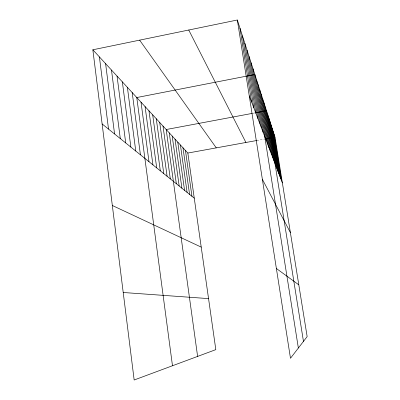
<?xml version="1.0" encoding="UTF-8"?>
<svg xmlns="http://www.w3.org/2000/svg" width="400" height="400" viewBox="0 0 400 400"><rect width="100%" height="100%" fill="white"/><g stroke="black" fill="none" stroke-linecap="round" stroke-linejoin="round"><path stroke-width="0.3" stroke-dasharray="2 1.5" d="M252.925 113.27L255.28 112.83M256.79 140.5L264.67 139.065"/><path stroke-width="0.6" d="M92.85 49.785L187.835 153.05L215.815 349.64L134.165 380L92.85 49.785L237.34 20L275.01 137.18L307.15 336.605L290.485 358.275L237.34 20M252.335 113.38L166.195 129.525L197.61 356.405M255.28 112.83L266.505 110.725L303.47 341.39M187.835 153.05L256.79 140.5M265.275 138.955L275.01 137.18M123.22 292.495L208.55 298.61M112.335 205.495L201.22 247.12M276.38 268.5L298.8 284.815M102.13 123.95L194.255 198.17M139.63 40.14L216.275 147.875M262.375 179.335L290.385 232.575M188.745 30.015L245.915 142.48M249.26 95.855L282.385 182.925M274.075 134.27L281.565 180.775M273.105 131.26L280.72 178.55M272.105 128.14L279.84 176.25M271.065 124.905L278.935 173.86M269.99 121.555L277.99 171.38M268.87 118.08L277.015 168.81M267.71 114.47L275.995 166.14M265.255 106.825L273.845 160.48M263.95 102.77L272.7 157.475M262.59 98.55L271.51 154.345M261.175 94.15L270.27 151.085M259.7 89.56L268.975 147.68M258.16 84.765L267.62 144.12M256.55 79.755L266.205 140.4M298.36 348.035L254.865 74.52L136.77 97.535L172.485 365.75M253.05 68.865L263.125 132.3M251.14 62.925L261.445 127.885M249.135 56.685L259.675 123.235M247.025 50.115L257.815 118.345M244.8 43.195L255.85 113.18M242.45 35.89L253.775 107.73M239.97 28.17L251.58 101.965M185.445 150.455L191.955 196.315M182.98 147.775L189.575 194.4M180.425 144.995L187.11 192.415M177.78 142.12L184.56 190.36M175.04 139.145L181.915 188.23M172.2 136.055L179.175 186.02M169.255 132.85L176.325 183.725M163.015 126.07L170.3 178.87M159.715 122.48L167.105 176.295M156.275 118.74L163.775 173.615M152.695 114.85L160.31 170.825M148.965 110.795L156.7 167.91M145.075 106.565L152.93 164.875M141.015 102.15L148.99 161.7M132.19 92.555L140.43 154.805M127.39 87.335L135.765 151.045M122.35 81.86L130.87 147.1M117.055 76.1L125.715 142.95M111.48 70.04L120.29 138.58M105.605 63.65L114.57 133.97M99.405 56.91L108.525 129.1"/></g></svg>
